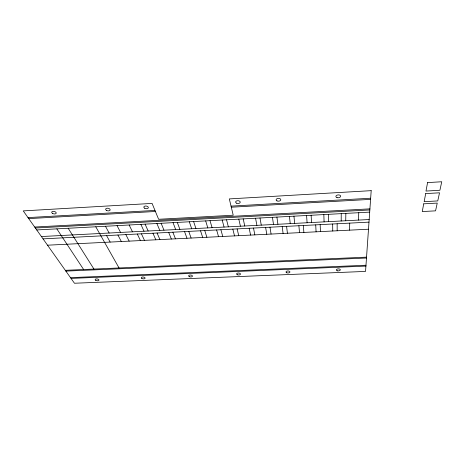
<?xml version="1.0" encoding="UTF-8"?>
<svg xmlns="http://www.w3.org/2000/svg" width="465" height="465" viewBox="0 0 465 465"><rect width="100%" height="100%" fill="white"/><g stroke="black" fill="none" stroke-linecap="round" stroke-linejoin="round"><path stroke-width="0.7" d="M341.194 220.985L341.234 213.644M345.728 220.753L345.844 213.4M349.552 230.158L349.732 223.119M358.434 220.09L358.765 212.708M27.993 217.597L154.973 210.424M231.047 206.123L370.663 198.23M28.714 218.614L155.409 211.482M231.308 207.21L370.582 199.369M34.677 227.042L369.919 208.861M35.363 228.013L369.844 209.953M36.729 229.943L369.692 212.121M41.402 236.546L369.175 219.532M43.047 238.865L368.995 222.131M47.529 245.195L368.501 229.216M65.315 270.322L366.548 257.151M65.867 271.107L366.484 258.017M70.5 277.651L365.984 265.248M71.035 278.407L365.926 266.085M56.84 228.861L83.63 269.52M68.175 228.257L93.953 269.072M95.773 226.781L119.052 267.974M106.578 235.598L110.147 242.079M105.468 226.263L109.136 233.029M117.918 235.017L121.324 241.521M117.058 225.641L120.557 232.436M125.864 234.61L129.154 241.132M129.154 224.996L132.467 231.82M137.309 234.023L140.424 240.574M141.418 233.814L144.476 240.37M140.872 224.368L144.011 231.221M145.086 224.142L148.161 231.006M152.944 233.221L155.833 239.806M157.083 233.006L159.914 239.603M156.897 223.508L159.791 230.402M161.14 223.281L163.971 230.187M168.69 232.413L171.347 239.033M172.864 232.198L175.456 238.824M173.038 222.648L175.683 229.576M177.31 222.415L179.891 229.361M184.553 231.599L186.971 238.254M188.755 231.384L191.103 238.045M189.296 221.776L191.69 228.745M193.603 221.543L195.928 228.524M200.531 230.78L202.705 237.47M204.763 230.559L206.873 237.26M205.675 220.898L207.814 227.908M210.017 220.666L212.087 227.687M216.626 229.948L218.55 236.679M220.892 229.733L222.752 236.47M222.177 220.015L224.06 227.065M226.548 219.782L228.362 226.844M232.837 229.117L234.517 235.883M237.133 228.896L238.743 235.674M238.801 219.125L240.422 226.217M243.207 218.893L244.759 225.99M249.17 228.28L250.594 235.087M253.495 228.059L254.849 234.871M255.552 218.23L256.907 225.362M259.993 217.992L261.272 225.136M265.62 227.437L266.788 234.279M269.979 227.211L271.078 234.064M272.432 217.329L273.513 224.502M276.902 217.085L277.913 224.269M282.197 226.583L283.098 233.465M286.585 226.362L287.417 233.25M289.439 216.417L290.241 223.63M293.944 216.179L294.676 223.403M298.89 225.728L299.53 232.645M303.314 225.502L303.883 232.43M306.575 215.498L307.098 222.758M311.114 215.254L311.567 222.526M315.712 224.862L316.078 231.826M320.164 224.636L320.466 231.605M323.838 214.574L324.082 221.875M328.412 214.33L328.581 221.642M332.655 223.996L332.754 230.995M337.148 223.764L337.172 230.774M371.192 190.656L365.548 271.415L74.458 283.243L23.25 210.895L152.084 203.403L158.623 219.277L233.221 215.214L229.321 198.91L371.192 190.656M427.573 182.6L425.987 191.063L439.902 190.261L441.75 181.757L427.573 182.6M423.714 203.827L422.261 211.558L435.554 210.854L437.24 203.089L423.714 203.827M425.678 193.597L424.161 201.676L437.757 200.927L439.524 192.806L425.678 193.597M337.311 270.816A2.005 1.017 -3.2 0 0 340.322 269.816A2.005 1.017 -3.2 0 0 337.317 269.055A2.005 1.017 -3.2 0 0 337.311 270.816M286.673 272.734A1.965 1.006 -0.5 0 0 289.898 272.153A1.965 1.006 -0.5 0 0 287.341 271.025A1.965 1.006 -0.5 0 0 286.673 272.734M237.359 274.757A1.936 0.982 2.1 0 0 240.457 274.187A1.936 0.982 2.1 0 0 237.795 273.077A1.936 0.982 2.1 0 0 237.359 274.757M189.476 276.721A1.918 0.959 4.6 0 0 192.452 276.163A1.918 0.959 4.6 0 0 189.697 275.065A1.918 0.959 4.6 0 0 189.476 276.721M141.86 278.471A1.912 0.936 6.9 0 0 145.045 278.349A1.912 0.936 6.9 0 0 142.72 276.983A1.912 0.936 6.9 0 0 141.86 278.471M95.807 280.366A1.912 0.907 8.8 0 0 98.923 280.244A1.912 0.907 8.8 0 0 96.464 278.895A1.912 0.907 8.8 0 0 95.807 280.366M337.055 197.654A2.389 1.436 -5.1 0 0 340.636 196.213A2.389 1.436 -5.1 0 0 337.067 195.161A2.389 1.436 -5.1 0 0 337.055 197.654M276.942 200.863A2.331 1.418 -0.8 0 0 280.75 200.014A2.331 1.418 -0.8 0 0 277.681 198.445A2.331 1.418 -0.8 0 0 276.942 200.863M236.534 203.17A2.302 1.395 2.2 0 0 240.219 202.333A2.302 1.395 2.2 0 0 237.051 200.787A2.302 1.395 2.2 0 0 236.534 203.17M144.476 208.14A2.279 1.325 8.5 0 0 148.265 207.931A2.279 1.325 8.5 0 0 145.516 206.018A2.279 1.325 8.5 0 0 144.476 208.14M106.38 210.32A2.284 1.285 10.6 0 0 110.112 210.11A2.284 1.285 10.6 0 0 107.229 208.221A2.284 1.285 10.6 0 0 106.38 210.32M52.562 213.4A2.302 1.232 13.1 0 0 56.201 213.197A2.302 1.232 13.1 0 0 53.138 211.343A2.302 1.232 13.1 0 0 52.562 213.4"/></g></svg>
